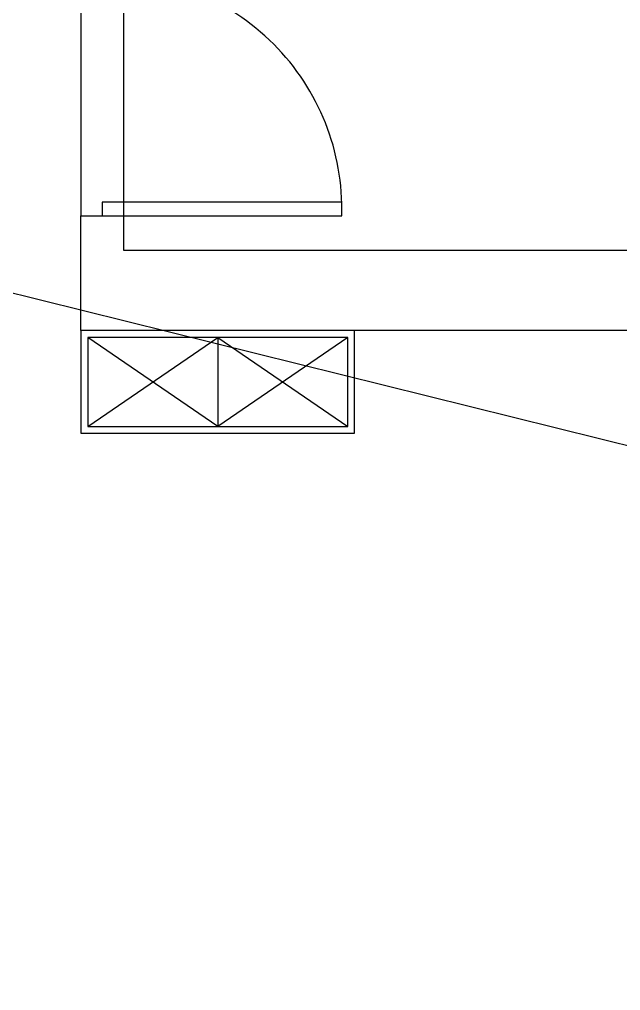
# Model space of a CAD drawing. Header units: millimetres. Extents: x -1705246 to 222838, y -3231245 to 126310.
# Drawn here: x -47214 to -45458, y 1620 to 4456 of the extents above; entities that cross this region are included whole.
import ezdxf

# ---------------------------------------------------------------- set-up
doc = ezdxf.new("R2010")
doc.units = ezdxf.units.MM

msp = doc.modelspace()

# ---------------------------------------------------------------- linework, layer by layer
at = {"color": 250}
for p, q in [((-47034.9, 4582.8), (-47034.9, 3882.8)), ((-46909.9, 4582.8), (-46909.9, 3882.8)), ((-46634.9, 3267.8), (-47014.9, 3527.8)), ((-47014.9, 3267.8), (-46634.9, 3527.8)), ((-46634.9, 3527.8), (-46634.9, 3267.8)), ((-46254.9, 3527.8), (-46634.9, 3267.8)), ((-46634.9, 3527.8), (-46254.9, 3267.8))]:
    msp.add_line(p, q, dxfattribs=at)
at = {"color": 1}
msp.add_line((-49290, 4167.8), (-39020, 1620), dxfattribs=at)
for p, q in [((-47034.9, 3547.8), (-47034.9, 3882.8)), ((-47034.9, 3882.8), (-46909.9, 3882.8)), ((-46909.9, 3882.8), (-46909.9, 3782.8)), ((-46909.9, 3782.8), (-43799.9, 3782.8)), ((-42104.9, 3547.8), (-47034.9, 3547.8))]:
    msp.add_line(p, q)
at = {"color": 8}
msp.add_lwpolyline([(-46972.4, 3882.8), (-46272.4, 3882.8), (-46272.4, 3922.8), (-46972.4, 3922.8)], close=True, dxfattribs=at)
at = {"color": 1}
msp.add_lwpolyline([(-47034.9, 3247.8), (-46234.9, 3247.8), (-46234.9, 3547.8), (-47034.9, 3547.8)], close=True, dxfattribs=at)
at = {"color": 250}
msp.add_lwpolyline([(-47014.9, 3267.8), (-46254.9, 3267.8), (-46254.9, 3527.8), (-47014.9, 3527.8)], close=True, dxfattribs=at)
msp.add_arc((-46952.4, 3902.8), 680.3, 358.3153, 91.6847, dxfattribs=at)

doc.saveas('drawing.dxf')
